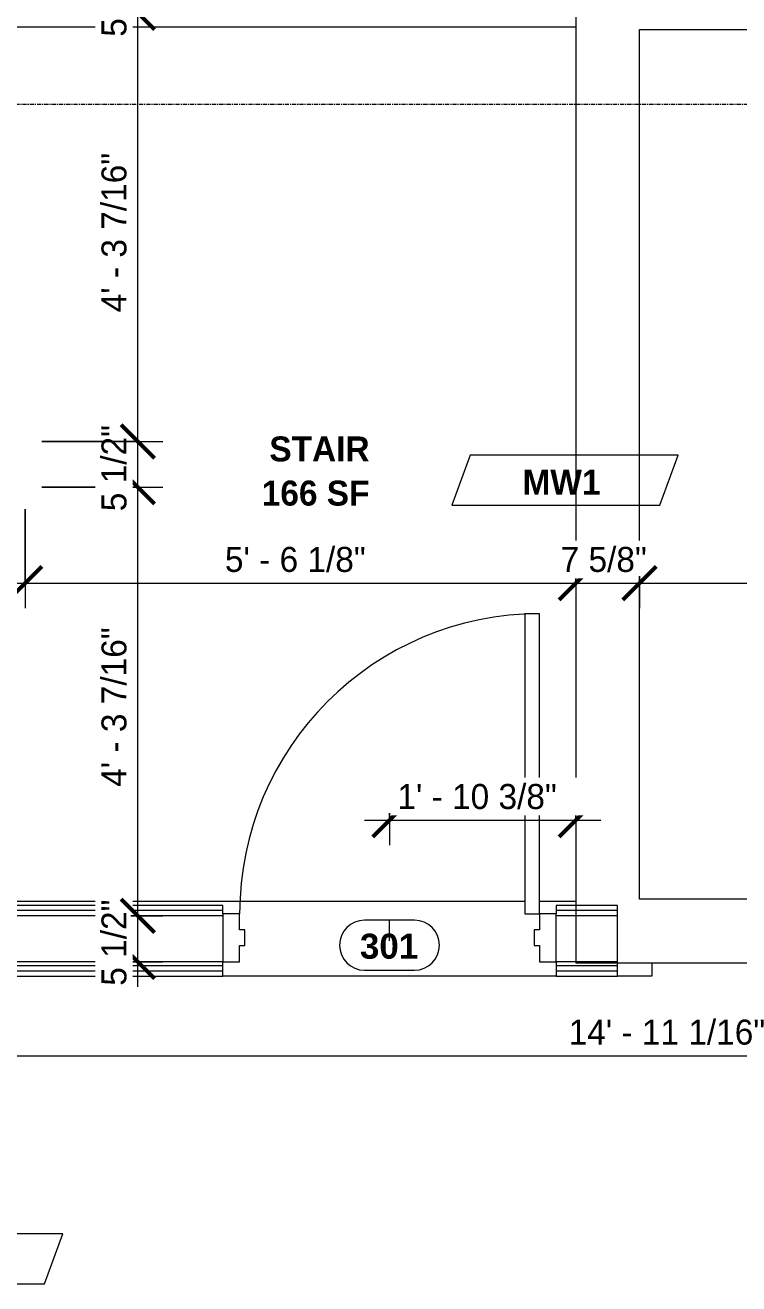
# Model space of a CAD drawing. Header units: inches. Extents: x -4058 to -1781, y 9814 to 12264.
# Drawn here: x -3653.1 to -3567.4, y 11393.7 to 11544.7 of the extents above; entities that cross this region are included whole.
import ezdxf

# ---------------------------------------------------------------- set-up
doc = ezdxf.new("R2010")
doc.units = ezdxf.units.IN
doc.header["$MEASUREMENT"] = 0
doc.linetypes.add('Grid Line 1_2_', pattern=[0.875, 0.5, -0.125, 0.125, -0.125])
for name, color, linetype, lineweight in [('0-1', 7, 'Continuous', 5), ('0-2', 7, 'Continuous', 9), ('A-ANNO-DIMS', 211, 'Continuous', 9), ('A-ANNO-DIMS-32', 211, 'Continuous', 9), ('A-AREA-IDEN', 2, 'Continuous', 9), ('A-DOOR-1', 7, 'Continuous', 9), ('A-DOOR-FRAM-1', 7, 'Continuous', 9), ('A-DOOR-IDEN', 31, 'Continuous', 9), ('A-FLOR-1', 7, 'Continuous', 9), ('A-WALL-1', 7, 'Continuous', 9), ('A-WALL-IDEN', 211, 'Continuous', 9), ('I-WALL-3', 7, 'Continuous', 9), ('S-FNDN-1', 7, 'Continuous', 9), ('S-GRID-1', 1, 'Grid Line 1_2_', 9)]:
    doc.layers.add(name, color=color, linetype=linetype, lineweight=lineweight)
doc.styles.add('Arial_B', font='arialbd.ttf', dxfattribs={"height": 3})
doc.styles.add('Century Gothic', font='ufonts.com_century-gothic.ttf', dxfattribs={"height": 3})
doc.styles.add('Century Gothic_B', font='GOTHICB.TTF', dxfattribs={"height": 3})
doc.dimstyles.new('THE_DIMENSION_STRING_2', dxfattribs={"dimscale": 12, "dimtxt": 3.132505, "dimasz": 0.333333, "dimexe": 0.25, "dimexo": 0.166667, "dimgap": 0.041667, "dimtad": 1, "dimdec": 4, "dimrnd": 0.0625, "dimzin": 3, "dimdsep": 46, "dimlunit": 4, "dimtxsty": 'Century Gothic', "dimblk1": 'OBLIQUE', "dimblk2": 'OBLIQUE', "dimsah": 1, "dimcen": 0.09, "dimdle": 0.25, "dimazin": 0, "dimtfac": 1, "dimtdec": 4, "dimtix": 1, "dimtmove": 0, "dimatfit": 3, "dimfxl": 1, "dimtvp": 1, "dimtfill": 1, "dimfrac": 2, "dimtolj": 1, "dimtzin": 0, "dimarcsym": 2})

# ---------------------------------------------------------------- blocks, each defined once
blk = doc.blocks.new('CTR - 1st Phase - Shell_rvt-1-UNITS PLANS - 3RD FLOOR')
at = {"layer": 'A-FLOR-1'}
for p, q in [((-3577.82, 11432.19), (-3577.82, 11430.56)), ((-3589.32, 11430.56), (-3629.32, 11430.56)), ((-3577.82, 11430.56), (-3581.95, 11430.56))]:
    blk.add_line(p, q, dxfattribs=at)
blk = doc.blocks.new('HOLLOW METAL - STAIR DOOR 3-0 x 6-8-2686441-UNITS PLANS - 3RD FLOOR')
at = {"layer": 'A-DOOR-1'}
for p, q in [((18, 39.5), (16.25, 39.5)), ((16.25, 39.5), (16.25, 3.5)), ((18, 3.5), (18, 39.5)), ((16.25, 3.5), (18, 3.5))]:
    blk.add_line(p, q, dxfattribs=at)
blk.add_arc((18, 3.5), 36, 90, 180, dxfattribs=at)
at = {"layer": 'A-DOOR-FRAM-1'}
for p, q in [((-18, 3.5), (-20, 3.5)), ((-20, 3.5), (-20, -2.25)), ((-18, 1.5625), (-18, 3.5)), ((18, 3.5), (18, 1.5625)), ((20, 3.5), (18, 3.5)), ((20, -2.25), (20, 3.5)), ((-17.375, 1.5625), (-18, 1.5625)), ((-17.375, -0.3125), (-17.375, 1.5625)), ((18, 1.5625), (17.375, 1.5625)), ((17.375, 1.5625), (17.375, -0.3125)), ((-18, -2.25), (-18, -0.3125)), ((-18, -0.3125), (-17.375, -0.3125)), ((17.375, -0.3125), (18, -0.3125)), ((18, -0.3125), (18, -2.25)), ((-20, -2.25), (-18, -2.25)), ((18, -2.25), (20, -2.25))]:
    blk.add_line(p, q, dxfattribs=at)
blk = doc.blocks.new('CTR - 1st Phase -Stairs _ Elevators_rvt-1-UNITS PLANS - 3RD FLOOR')
at = {"layer": 'A-FLOR-1'}
for p, q in [((-3586.95, 11544.44), (-3672.32, 11544.44)), ((-3665.57, 11439.56), (-3593.07, 11439.56)), ((-3591.32, 11439.56), (-3586.95, 11439.56))]:
    blk.add_line(p, q, dxfattribs=at)
at = {"layer": 'A-WALL-1'}
for p, q in [((-3629.32, 11438.44), (-3823.82, 11438.44)), ((-3581.95, 11438.44), (-3589.32, 11438.44)), ((-3629.32, 11437.81), (-3823.82, 11437.81)), ((-3581.95, 11437.81), (-3589.32, 11437.81)), ((-3629.32, 11432.31), (-3823.82, 11432.31)), ((-3581.95, 11432.31), (-3589.32, 11432.31)), ((-3629.32, 11431.81), (-3823.82, 11431.81)), ((-3629.32, 11431.19), (-3823.82, 11431.19)), ((-3581.95, 11431.81), (-3589.32, 11431.81)), ((-3581.95, 11431.19), (-3589.32, 11431.19))]:
    blk.add_line(p, q, dxfattribs=at)
at = {"layer": 'I-WALL-3'}
for p, q in [((-3629.32, 11439.06), (-3823.82, 11439.06)), ((-3629.32, 11438.06), (-3629.32, 11439.06)), ((-3581.95, 11439.06), (-3589.32, 11439.06)), ((-3589.32, 11439.06), (-3589.32, 11438.06)), ((-3581.95, 11430.56), (-3581.95, 11439.06)), ((-3629.32, 11430.56), (-3629.32, 11432.31)), ((-3589.32, 11432.31), (-3589.32, 11430.56)), ((-3823.82, 11430.56), (-3629.32, 11430.56)), ((-3589.32, 11430.56), (-3581.95, 11430.56))]:
    blk.add_line(p, q, dxfattribs=at)
at = {"layer": '0-2'}
blk.add_blockref('HOLLOW METAL - STAIR DOOR 3-0 x 6-8-2686441-UNITS PLANS - 3RD FLOOR', (-3609.32, 11434.56), dxfattribs=at)
blk = doc.blocks.new('CTR - 1st Phase - Structure_rvt-1-UNITS PLANS - 3RD FLOOR')
at = {"layer": 'A-WALL-1'}
for p, q in [((-3495.32, 11551.81), (-3586.95, 11551.81)), ((-3586.95, 11551.81), (-3586.95, 11544.19)), ((-3586.95, 11544.19), (-3586.95, 11432.19)), ((-3579.32, 11439.81), (-3579.32, 11544.19)), ((-3579.32, 11544.19), (-3495.32, 11544.19)), ((-3495.32, 11439.81), (-3579.32, 11439.81)), ((-3586.95, 11432.19), (-3579.32, 11432.19)), ((-3579.32, 11432.19), (-3495.32, 11432.19))]:
    blk.add_line(p, q, dxfattribs=at)
at = {"layer": 'S-FNDN-1'}
for p, q in [((-3485.7, 11551.81), (-3495.32, 11551.81)), ((-3485.7, 11544.19), (-3485.7, 11551.81)), ((-3495.32, 11544.19), (-3485.7, 11544.19)), ((-3485.7, 11439.81), (-3495.32, 11439.81)), ((-3485.7, 11432.19), (-3485.7, 11439.81)), ((-3495.32, 11432.19), (-3485.7, 11432.19))]:
    blk.add_line(p, q, dxfattribs=at)
blk = doc.blocks.new('Wall Tag - Arch Wall-3956453-UNITS PLANS - 3RD FLOOR')
at = {"layer": 'A-WALL-IDEN'}
for p, q in [((-0.3561, 0.0937), (-0.4244, -0.0937)), ((0.4244, 0.0937), (-0.3561, 0.0937)), ((0.3561, -0.0937), (0.4244, 0.0937)), ((-0.4244, -0.0937), (0.3561, -0.0937))]:
    blk.add_line(p, q, dxfattribs=at)
blk = doc.blocks.new('DIMBLOCK338-UNITS PLANS - 3RD FLOOR')
at = {"layer": 'A-ANNO-DIMS-32'}
for p, q in [((-3485.7, 11430.19), (-3485.7, 11418.02)), ((-3485.7, 11421.02), (-3485.7, 11430.19)), ((-3664.77, 11421.84), (-3664.77, 11418.02)), ((-3664.77, 11421.02), (-3664.77, 11421.84)), ((-3664.77, 11421.02), (-3482.7, 11421.02))]:
    blk.add_line(p, q, dxfattribs=at)
at = {"layer": 'A-ANNO-DIMS-32', "lineweight": 50}
for p, q in [((-3664.77, 11421.02), (-3662.77, 11423.02)), ((-3485.7, 11421.02), (-3483.7, 11423.02)), ((-3664.77, 11421.02), (-3666.77, 11419.02)), ((-3485.7, 11421.02), (-3487.7, 11419.02))]:
    blk.add_line(p, q, dxfattribs=at)
at = {"layer": 'A-ANNO-DIMS-32', "color": 0, "insert": (-3587.82, 11425.36), "char_height": 3, "width": 30.1914, "attachment_point": 1, "line_spacing_factor": 0.984502, "style": 'Century Gothic', "bg_fill": 3, "box_fill_scale": 1.25, "bg_fill_color": 256, "bg_fill_true_color": 13158600, "bg_fill_transparency": 0}
blk.add_mtext('14\' - 11 1/16"', dxfattribs=at)
blk = doc.blocks.new('_Oblique')
at = {"color": 0, "linetype": 'ByBlock', "lineweight": -2}
blk.add_line((-0.5, -0.5), (0.5, 0.5), dxfattribs=at)
blk = doc.blocks.new('DIMBLOCK339-UNITS PLANS - 3RD FLOOR')
at = {"layer": 'A-ANNO-DIMS-32', "lineweight": 50}
for p, q in [((-3609.32, 11449.29), (-3607.32, 11451.29)), ((-3586.95, 11449.29), (-3584.95, 11451.29)), ((-3609.32, 11449.29), (-3611.32, 11447.29)), ((-3586.95, 11449.29), (-3588.95, 11447.29))]:
    blk.add_line(p, q, dxfattribs=at)
at = {"layer": 'A-ANNO-DIMS-32'}
for p, q in [((-3612.32, 11449.29), (-3583.95, 11449.29)), ((-3609.32, 11450.12), (-3609.32, 11446.29)), ((-3609.32, 11449.29), (-3609.32, 11450.12)), ((-3586.95, 11450.12), (-3586.95, 11446.29)), ((-3586.95, 11449.29), (-3586.95, 11450.12))]:
    blk.add_line(p, q, dxfattribs=at)
at = {"layer": 'A-ANNO-DIMS-32', "color": 0, "insert": (-3608.38, 11453.63), "char_height": 3, "width": 24.5827, "attachment_point": 1, "line_spacing_factor": 0.984502, "style": 'Century Gothic', "bg_fill": 3, "box_fill_scale": 1.25, "bg_fill_color": 256, "bg_fill_true_color": 13158600, "bg_fill_transparency": 0}
blk.add_mtext('1\' - 10 3/8"', dxfattribs=at)
blk = doc.blocks.new('DIMBLOCK367-UNITS PLANS - 3RD FLOOR')
at = {"layer": 'A-ANNO-DIMS-32', "lineweight": 50}
for p, q in [((-3639.56, 11437.81), (-3641.56, 11439.81)), ((-3639.56, 11437.81), (-3637.56, 11435.81)), ((-3639.56, 11432.31), (-3641.56, 11434.31)), ((-3639.56, 11432.31), (-3637.56, 11430.31))]:
    blk.add_line(p, q, dxfattribs=at)
at = {"layer": 'A-ANNO-DIMS-32'}
for p, q in [((-3640.39, 11437.81), (-3636.56, 11437.81)), ((-3639.56, 11437.81), (-3640.39, 11437.81)), ((-3639.56, 11429.31), (-3639.56, 11437.81)), ((-3640.39, 11432.31), (-3636.56, 11432.31)), ((-3639.56, 11432.31), (-3640.39, 11432.31))]:
    blk.add_line(p, q, dxfattribs=at)
at = {"layer": 'A-ANNO-DIMS-32', "color": 0, "insert": (-3643.91, 11429.42), "char_height": 3, "width": 13.5444, "attachment_point": 1, "rotation": 90, "line_spacing_factor": 0.984502, "style": 'Century Gothic', "bg_fill": 3, "box_fill_scale": 1.25, "bg_fill_color": 256, "bg_fill_true_color": 13158600, "bg_fill_transparency": 0}
blk.add_mtext('5 1/2"', dxfattribs=at)
blk = doc.blocks.new('DIMBLOCK368-UNITS PLANS - 3RD FLOOR')
at = {"layer": 'A-ANNO-DIMS-32', "lineweight": 50}
for p, q in [((-3639.56, 11489.25), (-3641.56, 11491.25)), ((-3639.56, 11489.25), (-3637.56, 11487.25)), ((-3639.56, 11437.81), (-3641.56, 11439.81)), ((-3639.56, 11437.81), (-3637.56, 11435.81))]:
    blk.add_line(p, q, dxfattribs=at)
at = {"layer": 'A-ANNO-DIMS-32'}
for p, q in [((-3651.07, 11489.25), (-3636.56, 11489.25)), ((-3639.56, 11489.25), (-3651.07, 11489.25)), ((-3639.56, 11437.81), (-3639.56, 11489.25)), ((-3640.39, 11437.81), (-3636.56, 11437.81)), ((-3639.56, 11437.81), (-3640.39, 11437.81))]:
    blk.add_line(p, q, dxfattribs=at)
at = {"layer": 'A-ANNO-DIMS-32', "color": 0, "insert": (-3643.91, 11453.29), "char_height": 3, "width": 24.5827, "attachment_point": 1, "rotation": 90, "line_spacing_factor": 0.984502, "style": 'Century Gothic', "bg_fill": 3, "box_fill_scale": 1.25, "bg_fill_color": 256, "bg_fill_true_color": 13158600, "bg_fill_transparency": 0}
blk.add_mtext('4\' - 3 7/16"', dxfattribs=at)
blk = doc.blocks.new('DIMBLOCK369-UNITS PLANS - 3RD FLOOR')
at = {"layer": 'A-ANNO-DIMS-32', "lineweight": 50}
for p, q in [((-3639.56, 11494.75), (-3641.56, 11496.75)), ((-3639.56, 11494.75), (-3637.56, 11492.75)), ((-3639.56, 11489.25), (-3641.56, 11491.25)), ((-3639.56, 11489.25), (-3637.56, 11487.25))]:
    blk.add_line(p, q, dxfattribs=at)
at = {"layer": 'A-ANNO-DIMS-32'}
for p, q in [((-3651.07, 11494.75), (-3636.56, 11494.75)), ((-3639.56, 11494.75), (-3651.07, 11494.75)), ((-3639.56, 11489.25), (-3639.56, 11494.75)), ((-3651.07, 11489.25), (-3636.56, 11489.25)), ((-3639.56, 11489.25), (-3651.07, 11489.25))]:
    blk.add_line(p, q, dxfattribs=at)
at = {"layer": 'A-ANNO-DIMS-32', "color": 0, "insert": (-3643.91, 11486.36), "char_height": 3, "width": 13.5444, "attachment_point": 1, "rotation": 90, "line_spacing_factor": 0.984502, "style": 'Century Gothic', "bg_fill": 3, "box_fill_scale": 1.25, "bg_fill_color": 256, "bg_fill_true_color": 13158600, "bg_fill_transparency": 0}
blk.add_mtext('5 1/2"', dxfattribs=at)
blk = doc.blocks.new('DIMBLOCK370-UNITS PLANS - 3RD FLOOR')
at = {"layer": 'A-ANNO-DIMS-32', "lineweight": 50}
for p, q in [((-3639.56, 11546.19), (-3641.56, 11548.19)), ((-3639.56, 11546.19), (-3637.56, 11544.19)), ((-3639.56, 11494.75), (-3641.56, 11496.75)), ((-3639.56, 11494.75), (-3637.56, 11492.75))]:
    blk.add_line(p, q, dxfattribs=at)
at = {"layer": 'A-ANNO-DIMS-32'}
for p, q in [((-3640.39, 11546.19), (-3636.56, 11546.19)), ((-3639.56, 11546.19), (-3640.39, 11546.19)), ((-3639.56, 11494.75), (-3639.56, 11546.19)), ((-3651.07, 11494.75), (-3636.56, 11494.75)), ((-3639.56, 11494.75), (-3651.07, 11494.75))]:
    blk.add_line(p, q, dxfattribs=at)
at = {"layer": 'A-ANNO-DIMS-32', "color": 0, "insert": (-3643.91, 11510.23), "char_height": 3, "width": 24.5827, "attachment_point": 1, "rotation": 90, "line_spacing_factor": 0.984502, "style": 'Century Gothic', "bg_fill": 3, "box_fill_scale": 1.25, "bg_fill_color": 256, "bg_fill_true_color": 13158600, "bg_fill_transparency": 0}
blk.add_mtext('4\' - 3 7/16"', dxfattribs=at)
blk = doc.blocks.new('DIMBLOCK371-UNITS PLANS - 3RD FLOOR')
at = {"layer": 'A-ANNO-DIMS-32'}
for p, q in [((-3639.56, 11546.19), (-3639.56, 11554.69)), ((-3640.39, 11551.69), (-3636.56, 11551.69)), ((-3639.56, 11551.69), (-3640.39, 11551.69)), ((-3640.39, 11546.19), (-3636.56, 11546.19)), ((-3639.56, 11546.19), (-3640.39, 11546.19))]:
    blk.add_line(p, q, dxfattribs=at)
at = {"layer": 'A-ANNO-DIMS-32', "lineweight": 50}
for p, q in [((-3639.56, 11551.69), (-3641.56, 11553.69)), ((-3639.56, 11551.69), (-3637.56, 11549.69)), ((-3639.56, 11546.19), (-3641.56, 11548.19)), ((-3639.56, 11546.19), (-3637.56, 11544.19))]:
    blk.add_line(p, q, dxfattribs=at)
at = {"layer": 'A-ANNO-DIMS-32', "color": 0, "insert": (-3643.91, 11543.3), "char_height": 3, "width": 13.5444, "attachment_point": 1, "rotation": 90, "line_spacing_factor": 0.984502, "style": 'Century Gothic', "bg_fill": 3, "box_fill_scale": 1.25, "bg_fill_color": 256, "bg_fill_true_color": 13158600, "bg_fill_transparency": 0}
blk.add_mtext('5 1/2"', dxfattribs=at)
blk = doc.blocks.new('DIMBLOCK389-UNITS PLANS - 3RD FLOOR')
at = {"layer": 'A-ANNO-DIMS-32'}
for p, q in [((-3771.32, 11486.63), (-3771.32, 11474.74)), ((-3771.32, 11477.74), (-3771.32, 11486.63)), ((-3653.07, 11486.63), (-3653.07, 11474.74)), ((-3653.07, 11477.74), (-3653.07, 11486.63)), ((-3771.32, 11477.74), (-3653.07, 11477.74))]:
    blk.add_line(p, q, dxfattribs=at)
at = {"layer": 'A-ANNO-DIMS-32', "lineweight": 50}
for p, q in [((-3771.32, 11477.74), (-3769.32, 11479.74)), ((-3653.07, 11477.74), (-3651.07, 11479.74)), ((-3771.32, 11477.74), (-3773.32, 11475.74)), ((-3653.07, 11477.74), (-3655.07, 11475.74))]:
    blk.add_line(p, q, dxfattribs=at)
at = {"layer": 'A-ANNO-DIMS-32', "color": 0, "insert": (-3722.44, 11482.08), "char_height": 3, "width": 24.5827, "attachment_point": 1, "line_spacing_factor": 0.984502, "style": 'Century Gothic', "bg_fill": 3, "box_fill_scale": 1.25, "bg_fill_color": 256, "bg_fill_true_color": 13158600, "bg_fill_transparency": 0}
blk.add_mtext('9\' - 10 1/4"', dxfattribs=at)
blk = doc.blocks.new('DIMBLOCK390-UNITS PLANS - 3RD FLOOR')
at = {"layer": 'A-ANNO-DIMS-32'}
for p, q in [((-3653.07, 11486.63), (-3653.07, 11474.74)), ((-3653.07, 11477.74), (-3653.07, 11486.63)), ((-3653.07, 11477.74), (-3586.95, 11477.74)), ((-3586.95, 11478.57), (-3586.95, 11474.74)), ((-3586.95, 11477.74), (-3586.95, 11478.57))]:
    blk.add_line(p, q, dxfattribs=at)
at = {"layer": 'A-ANNO-DIMS-32', "lineweight": 50}
for p, q in [((-3653.07, 11477.74), (-3651.07, 11479.74)), ((-3586.95, 11477.74), (-3584.95, 11479.74)), ((-3653.07, 11477.74), (-3655.07, 11475.74)), ((-3586.95, 11477.74), (-3588.95, 11475.74))]:
    blk.add_line(p, q, dxfattribs=at)
at = {"layer": 'A-ANNO-DIMS-32', "color": 0, "insert": (-3629.09, 11482.08), "char_height": 3, "width": 21.7784, "attachment_point": 1, "line_spacing_factor": 0.984502, "style": 'Century Gothic', "bg_fill": 3, "box_fill_scale": 1.25, "bg_fill_color": 256, "bg_fill_true_color": 13158600, "bg_fill_transparency": 0}
blk.add_mtext('5\' - 6 1/8"', dxfattribs=at)
blk = doc.blocks.new('DIMBLOCK391-UNITS PLANS - 3RD FLOOR')
at = {"layer": 'A-ANNO-DIMS-32', "lineweight": 50}
for p, q in [((-3586.95, 11477.74), (-3584.95, 11479.74)), ((-3579.32, 11477.74), (-3577.32, 11479.74)), ((-3586.95, 11477.74), (-3588.95, 11475.74)), ((-3579.32, 11477.74), (-3581.32, 11475.74))]:
    blk.add_line(p, q, dxfattribs=at)
at = {"layer": 'A-ANNO-DIMS-32'}
for p, q in [((-3586.95, 11478.57), (-3586.95, 11474.74)), ((-3586.95, 11477.74), (-3586.95, 11478.57)), ((-3586.95, 11477.74), (-3579.32, 11477.74)), ((-3579.32, 11478.57), (-3579.32, 11474.74)), ((-3579.32, 11477.74), (-3579.32, 11478.57))]:
    blk.add_line(p, q, dxfattribs=at)
at = {"layer": 'A-ANNO-DIMS-32', "color": 0, "insert": (-3588.78, 11482.08), "char_height": 3, "width": 13.5444, "attachment_point": 1, "line_spacing_factor": 0.984502, "style": 'Century Gothic', "bg_fill": 3, "box_fill_scale": 1.25, "bg_fill_color": 256, "bg_fill_true_color": 13158600, "bg_fill_transparency": 0}
blk.add_mtext('7 5/8"', dxfattribs=at)
blk = doc.blocks.new('DIMBLOCK392-UNITS PLANS - 3RD FLOOR')
at = {"layer": 'A-ANNO-DIMS-32', "lineweight": 50}
for p, q in [((-3579.32, 11477.74), (-3577.32, 11479.74)), ((-3485.7, 11477.74), (-3483.7, 11479.74)), ((-3579.32, 11477.74), (-3581.32, 11475.74)), ((-3485.7, 11477.74), (-3487.7, 11475.74))]:
    blk.add_line(p, q, dxfattribs=at)
at = {"layer": 'A-ANNO-DIMS-32'}
for p, q in [((-3579.32, 11478.57), (-3579.32, 11474.74)), ((-3579.32, 11477.74), (-3579.32, 11478.57)), ((-3579.32, 11477.74), (-3485.7, 11477.74)), ((-3485.7, 11478.57), (-3485.7, 11474.74)), ((-3485.7, 11477.74), (-3485.7, 11478.57))]:
    blk.add_line(p, q, dxfattribs=at)
at = {"layer": 'A-ANNO-DIMS-32', "color": 0, "insert": (-3541.59, 11482.08), "char_height": 3, "width": 21.7784, "attachment_point": 1, "line_spacing_factor": 0.984502, "style": 'Century Gothic', "bg_fill": 3, "box_fill_scale": 1.25, "bg_fill_color": 256, "bg_fill_true_color": 13158600, "bg_fill_transparency": 0}
blk.add_mtext('7\' - 9 5/8"', dxfattribs=at)
blk = doc.blocks.new('DIMBLOCK478-UNITS PLANS - 3RD FLOOR')
at = {"layer": 'A-ANNO-DIMS-32', "lineweight": 50}
for p, q in [((-3609.32, 11449.29), (-3607.32, 11451.29)), ((-3586.95, 11449.29), (-3584.95, 11451.29)), ((-3609.32, 11449.29), (-3611.32, 11447.29)), ((-3586.95, 11449.29), (-3588.95, 11447.29))]:
    blk.add_line(p, q, dxfattribs=at)
at = {"layer": 'A-ANNO-DIMS-32'}
for p, q in [((-3612.32, 11449.29), (-3583.95, 11449.29)), ((-3609.32, 11450.12), (-3609.32, 11446.29)), ((-3609.32, 11449.29), (-3609.32, 11450.12)), ((-3586.95, 11450.12), (-3586.95, 11446.29)), ((-3586.95, 11449.29), (-3586.95, 11450.12))]:
    blk.add_line(p, q, dxfattribs=at)
at = {"layer": 'A-ANNO-DIMS-32', "color": 0, "insert": (-3608.38, 11453.63), "char_height": 3, "width": 24.5827, "attachment_point": 1, "line_spacing_factor": 0.984502, "style": 'Century Gothic', "bg_fill": 3, "box_fill_scale": 1.25, "bg_fill_color": 256, "bg_fill_true_color": 13158600, "bg_fill_transparency": 0}
blk.add_mtext('1\' - 10 3/8"', dxfattribs=at)
blk = doc.blocks.new('Door Tag - Mark - Instance-4122133-UNITS PLANS - 3RD FLOOR')
at = {"layer": 'A-DOOR-IDEN'}
for p, q in [((0.09375, 0.09375), (-0.09375, 0.09375)), ((-0.09375, -0.09375), (0.09375, -0.09375))]:
    blk.add_line(p, q, dxfattribs=at)
for centre, start, end in [((-0.09375, 0), 90, 270), ((0.09375, 0), 270, 90)]:
    blk.add_arc(centre, 0.09375, start, end, dxfattribs=at)

msp = doc.modelspace()

# ---------------------------------------------------------------- linework, layer by layer
at = {"layer": 'A-DOOR-IDEN'}
msp.add_line((-3609.32374, 11434.8144), (-3609.32374, 11437.28799), dxfattribs=at)

# ---------------------------------------------------------------- block references
at = {"layer": '0-1'}
for name in ['CTR - 1st Phase - Shell_rvt-1-UNITS PLANS - 3RD FLOOR', 'CTR - 1st Phase -Stairs _ Elevators_rvt-1-UNITS PLANS - 3RD FLOOR', 'CTR - 1st Phase - Structure_rvt-1-UNITS PLANS - 3RD FLOOR']:
    msp.add_blockref(name, (0, 0), dxfattribs=at)
at = {"layer": 'A-WALL-IDEN', "xscale": 31.99999999999999, "yscale": 31.99999999999999, "zscale": 31.99999999999999}
for p in [(-3588.26326, 11490.09565), (-3662.14671, 11396.6519)]:
    msp.add_blockref('Wall Tag - Arch Wall-3956453-UNITS PLANS - 3RD FLOOR', p, dxfattribs=at)

# ---------------------------------------------------------------- texts
at = {"layer": 'A-AREA-IDEN', "insert": (-3623.7551, 11495.3364), "char_height": 3, "width": 13.13, "attachment_point": 1, "style": 'Century Gothic_B'}
msp.add_mtext('STAIR', dxfattribs=at)
at = {"layer": 'A-WALL-IDEN', "insert": (-3593.35635, 11491.34318), "char_height": 3, "width": 12.221, "attachment_point": 1, "style": 'Century Gothic_B'}
msp.add_mtext('MW1', dxfattribs=at)

# ---------------------------------------------------------------- next in the draw order: dimensions: what is measured, and where the dimension line sits
at = {"layer": 'A-ANNO-DIMS'}
for base, p1, p2, override, picture, middle in [((-3586.94874, 11449.28924), (-3609.32374, 11452.11766), (-3586.94874, 11452.11766), {"dimpost": '<>', "dimfxl": 22.375}, 'DIMBLOCK339-UNITS PLANS - 3RD FLOOR', (-3598.13624, 11451.53091)), ((-3485.69874, 11421.01639), (-3664.77374, 11423.84482), (-3485.69874, 11432.1894), {"dimpost": '<>', "dimfxl": 179.269316}, 'DIMBLOCK338-UNITS PLANS - 3RD FLOOR', (-3575.23624, 11423.25806))]:
    dim = msp.add_linear_dim(base=base, p1=p1, p2=p2, dimstyle='THE_DIMENSION_STRING_2', override=override, dxfattribs=at)
    dim.commit()
    dim.dimension.update_dxf_attribs({"geometry": picture, "text_midpoint": middle})

# ---------------------------------------------------------------- next in the draw order: block references
at = {"layer": 'A-DOOR-IDEN', "xscale": 31.99999999999999, "yscale": 31.99999999999999, "zscale": 31.99999999999999}
msp.add_blockref('Door Tag - Mark - Instance-4122133-UNITS PLANS - 3RD FLOOR', (-3609.32374, 11434.28799), dxfattribs=at)

# ---------------------------------------------------------------- next in the draw order: texts
at = {"layer": 'A-DOOR-IDEN', "insert": (-3612.87767, 11435.66784), "char_height": 3, "width": 8.484, "attachment_point": 1, "style": 'Arial_B'}
msp.add_mtext('301', dxfattribs=at)

# ---------------------------------------------------------------- next in the draw order: dimensions: what is measured, and where the dimension line sits
at = {"layer": 'A-ANNO-DIMS'}
dim = msp.add_linear_dim(base=(-3586.94874, 11449.28924), p1=(-3609.32374, 11452.11766), p2=(-3586.94874, 11452.11766), dimstyle='THE_DIMENSION_STRING_2', override={"dimpost": '<>', "dimfxl": 22.375}, dxfattribs=at)
dim.commit()
dim.dimension.update_dxf_attribs({"geometry": 'DIMBLOCK478-UNITS PLANS - 3RD FLOOR', "text_midpoint": (-3598.13624, 11451.53091)})
dim = msp.add_linear_dim(base=(-3639.5625, 11437.8144), p1=(-3642.39093, 11432.3144), p2=(-3642.39093, 11437.8144), angle=90, dimstyle='THE_DIMENSION_STRING_2', override={"dimpost": '<>', "dimfxl": 5.5}, dxfattribs=at)
dim.commit()
dim.dimension.update_dxf_attribs({"geometry": 'DIMBLOCK367-UNITS PLANS - 3RD FLOOR', "text_midpoint": (-3641.80417, 11435.0644)})

# ---------------------------------------------------------------- next in the draw order: dimensions: what is measured, and where the dimension line sits
dim = msp.add_linear_dim(base=(-3639.5625, 11489.2519), p1=(-3642.39093, 11437.8144), p2=(-3653.07374, 11489.2519), angle=90, dimstyle='THE_DIMENSION_STRING_2', override={"dimpost": '<>', "dimfxl": 52.53512}, dxfattribs=at)
dim.commit()
dim.dimension.update_dxf_attribs({"geometry": 'DIMBLOCK368-UNITS PLANS - 3RD FLOOR', "text_midpoint": (-3641.80417, 11463.53315)})

# ---------------------------------------------------------------- next in the draw order: dimensions: what is measured, and where the dimension line sits
dim = msp.add_linear_dim(base=(-3639.5625, 11494.7519), p1=(-3653.07374, 11489.2519), p2=(-3653.07374, 11494.7519), angle=90, dimstyle='THE_DIMENSION_STRING_2', override={"dimpost": '<>', "dimfxl": 5.5}, dxfattribs=at)
dim.commit()
dim.dimension.update_dxf_attribs({"geometry": 'DIMBLOCK369-UNITS PLANS - 3RD FLOOR', "text_midpoint": (-3641.80417, 11492.0019)})

# ---------------------------------------------------------------- next in the draw order: dimensions: what is measured, and where the dimension line sits
dim = msp.add_linear_dim(base=(-3639.5625, 11546.1894), p1=(-3653.07374, 11494.7519), p2=(-3642.39093, 11546.1894), angle=90, dimstyle='THE_DIMENSION_STRING_2', override={"dimpost": '<>', "dimfxl": 52.53512}, dxfattribs=at)
dim.commit()
dim.dimension.update_dxf_attribs({"geometry": 'DIMBLOCK370-UNITS PLANS - 3RD FLOOR', "text_midpoint": (-3641.80417, 11520.47065)})
dim = msp.add_linear_dim(base=(-3653.07374, 11477.73733), p1=(-3771.32374, 11488.6269), p2=(-3653.07374, 11488.6269), dimstyle='THE_DIMENSION_STRING_2', override={"dimpost": '<>', "dimfxl": 118.25}, dxfattribs=at)
dim.commit()
dim.dimension.update_dxf_attribs({"geometry": 'DIMBLOCK389-UNITS PLANS - 3RD FLOOR', "text_midpoint": (-3712.19874, 11479.979)})

# ---------------------------------------------------------------- next in the draw order: linework, layer by layer
at = {"layer": 'S-GRID-1'}
msp.add_line((-1781.27288, 11535.1894), (-4041.7795, 11535.1894), dxfattribs=at)

# ---------------------------------------------------------------- next in the draw order: dimensions: what is measured, and where the dimension line sits
at = {"layer": 'A-ANNO-DIMS'}
dim = msp.add_linear_dim(base=(-3639.5625, 11551.6894), p1=(-3642.39093, 11546.1894), p2=(-3642.39093, 11551.6894), angle=90, dimstyle='THE_DIMENSION_STRING_2', override={"dimpost": '<>', "dimfxl": 5.5}, dxfattribs=at)
dim.commit()
dim.dimension.update_dxf_attribs({"geometry": 'DIMBLOCK371-UNITS PLANS - 3RD FLOOR', "text_midpoint": (-3641.80417, 11548.9394)})
dim = msp.add_linear_dim(base=(-3586.94874, 11477.73733), p1=(-3653.07374, 11488.6269), p2=(-3586.94874, 11480.56576), dimstyle='THE_DIMENSION_STRING_2', override={"dimpost": '<>', "dimfxl": 66.614545}, dxfattribs=at)
dim.commit()
dim.dimension.update_dxf_attribs({"geometry": 'DIMBLOCK390-UNITS PLANS - 3RD FLOOR', "text_midpoint": (-3620.01124, 11479.979)})

# ---------------------------------------------------------------- next in the draw order: texts
at = {"layer": 'A-AREA-IDEN', "insert": (-3624.66848, 11490.03926), "char_height": 3, "width": 15.352, "attachment_point": 1, "style": 'Century Gothic_B'}
msp.add_mtext('166 SF', dxfattribs=at)

# ---------------------------------------------------------------- next in the draw order: dimensions: what is measured, and where the dimension line sits
at = {"layer": 'A-ANNO-DIMS'}
dim = msp.add_linear_dim(base=(-3579.32374, 11477.73733), p1=(-3586.94874, 11480.56576), p2=(-3579.32374, 11480.56576), dimstyle='THE_DIMENSION_STRING_2', override={"dimpost": '<>', "dimfxl": 7.625}, dxfattribs=at)
dim.commit()
dim.dimension.update_dxf_attribs({"geometry": 'DIMBLOCK391-UNITS PLANS - 3RD FLOOR', "text_midpoint": (-3583.13624, 11479.979)})

# ---------------------------------------------------------------- next in the draw order: dimensions: what is measured, and where the dimension line sits
dim = msp.add_linear_dim(base=(-3485.69874, 11477.73733), p1=(-3579.32374, 11480.56576), p2=(-3485.69874, 11480.56576), dimstyle='THE_DIMENSION_STRING_2', override={"dimpost": '<>', "dimfxl": 93.625}, dxfattribs=at)
dim.commit()
dim.dimension.update_dxf_attribs({"geometry": 'DIMBLOCK392-UNITS PLANS - 3RD FLOOR', "text_midpoint": (-3532.51124, 11479.979)})

doc.saveas('drawing.dxf')
